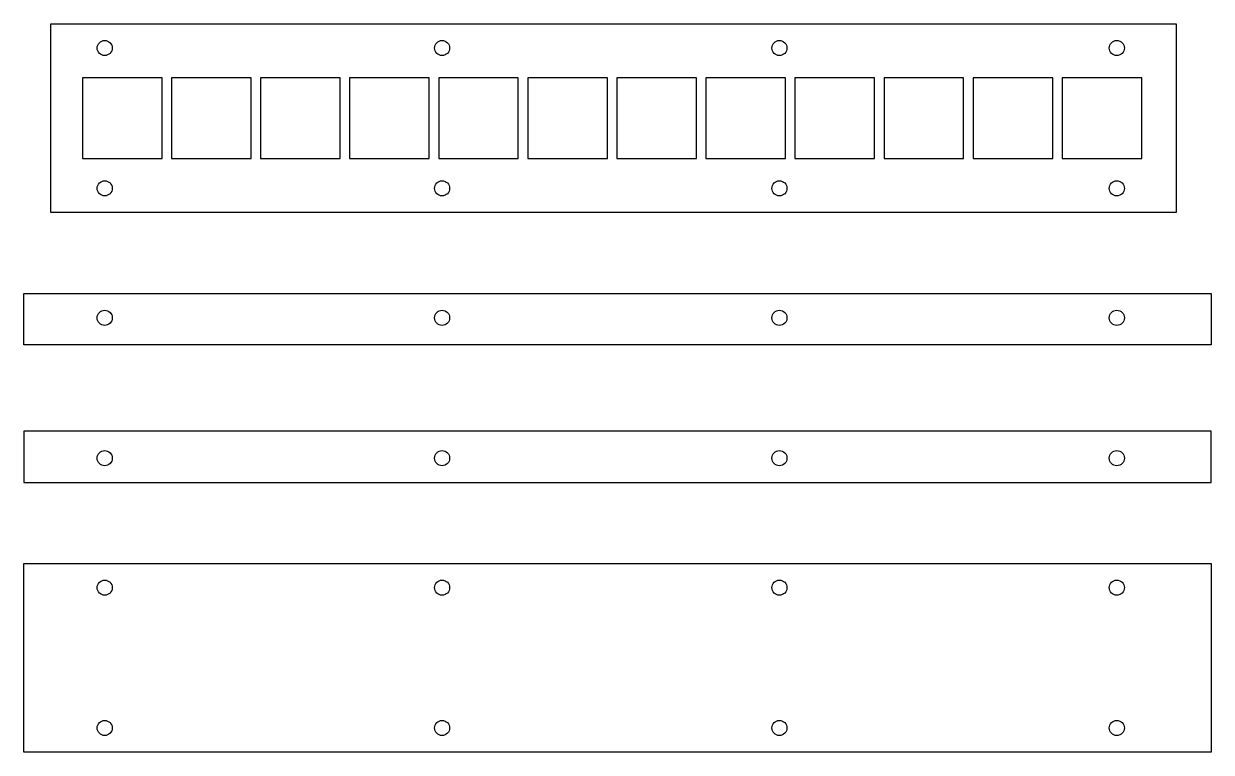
# Model space of a CAD drawing. Extents: x -20 to 420, y 65 to 335.
import ezdxf

# ---------------------------------------------------------------- set-up
doc = ezdxf.new("R2010")
doc.units = 0
doc.layers.get('0').update_dxf_attribs({"linetype": 'continuous'})

# ---------------------------------------------------------------- blocks, each defined once
blk = doc.blocks.new('CUT_CS')
at = {"color": 0}
blk.add_lwpolyline([(420, 65), (-20, 65), (-20, 135), (420, 135)], close=True, dxfattribs=at)
for centre in [(10, 126, -5), (135, 126, -5), (260, 126, -5), (385, 126, -5), (10, 74, -5), (135, 74, -5), (260, 74, -5), (385, 74, -5)]:
    blk.add_circle(centre, 2.8, dxfattribs=at)
blk = doc.blocks.new('CUT001_CS')
at = {"color": 0}
for points in [[(407, 265), (-10, 265), (-10, 335), (407, 335)], [(31.25, 315), (1.75, 315), (1.75, 285), (31.25, 285)], [(64.25, 315), (34.75, 315), (34.75, 285), (64.25, 285)], [(67.75, 315), (67.75, 285), (97.25, 285), (97.25, 315)], [(130.25, 315), (100.75, 315), (100.75, 285), (130.25, 285)], [(133.75, 315), (133.75, 285), (163.25, 285), (163.25, 315)], [(166.75, 285), (196.25, 285), (196.25, 315), (166.75, 315)], [(199.75, 285), (229.25, 285), (229.25, 315), (199.75, 315)], [(262.25, 315), (232.75, 315), (232.75, 285), (262.25, 285)], [(295.25, 285), (295.25, 315), (265.75, 315), (265.75, 285)], [(298.75, 315), (298.75, 285), (328.25, 285), (328.25, 315)], [(361.25, 315), (331.75, 315), (331.75, 285), (361.25, 285)], [(364.75, 285), (394.25, 285), (394.25, 315), (364.75, 315)]]:
    blk.add_lwpolyline(points, close=True, dxfattribs=at)
for centre in [(10, 326, 2), (135, 326, 2), (260, 326, 2), (385, 326, 2), (10, 274, 2), (135, 274, 2), (260, 274, 2), (385, 274, 2)]:
    blk.add_circle(centre, 2.8, dxfattribs=at)
blk = doc.blocks.new('CUT_CS001')
at = {"color": 0}
for points in [[(420, 216), (-20, 216), (-20, 235), (420, 235)], [(420, 184), (-20, 184), (-20, 165), (420, 165)]]:
    blk.add_lwpolyline(points, close=True, dxfattribs=at)
for centre in [(10, 226, -2), (135, 226, -2), (260, 226, -2), (385, 226, -2), (10, 174, -2), (135, 174, -2), (260, 174, -2), (385, 174, -2)]:
    blk.add_circle(centre, 2.8, dxfattribs=at)

msp = doc.modelspace()

# ---------------------------------------------------------------- block references
at = {"color": 0}
for name in ['CUT001_CS', 'CUT_CS001', 'CUT_CS']:
    msp.add_blockref(name, (0, 0), dxfattribs=at)

doc.saveas('drawing.dxf')
